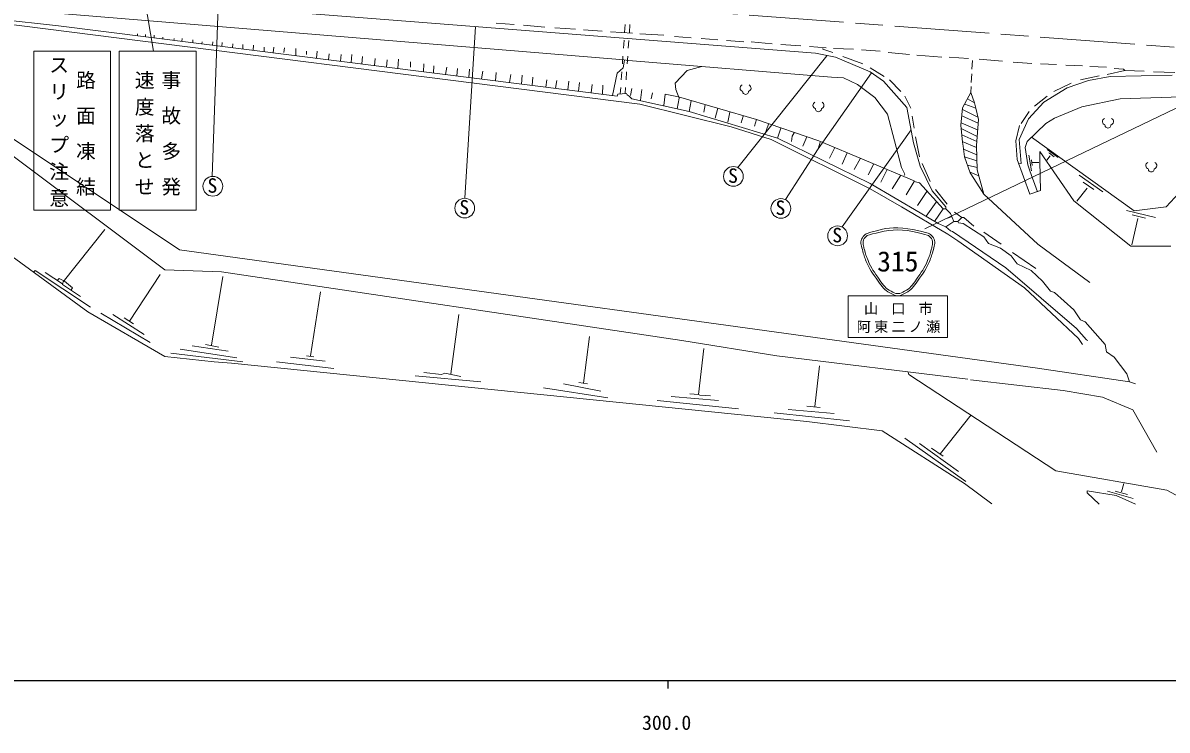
# Model space of a CAD drawing. Units: millimetres, scale not verified. Extents: x 40000 to 680000, y 20000 to 380000.
# Drawn here: x 286247 to 431276, y 198715 to 288343 of the extents above; entities that cross this region are included whole.
import ezdxf
from ezdxf.enums import TextEntityAlignment as Align

# ---------------------------------------------------------------- set-up
doc = ezdxf.new("R2010")
doc.units = ezdxf.units.MM
doc.header["$LTSCALE"] = 1000
doc.linetypes.add('CHAIN', pattern=[18.5, 12, -1.5, 3.5, -1.5])
for name, color, linetype, lineweight in [('M-BGD', 7, 'Continuous', 13), ('M-BMK', 2, 'CHAIN', 13), ('M-STR-STRC', 7, 'Continuous', 13), ('M-TTL-BAND', 7, 'Continuous', 25)]:
    doc.layers.add(name, color=color, linetype=linetype, lineweight=lineweight)
doc.styles.add('@ＭＳ ゴシック', font='')
doc.styles.add('ＭＳ ゴシック', font='')
doc.styles.get('@ＭＳ ゴシック').set_extended_font_data('@MS Gothic')
doc.styles.get('ＭＳ ゴシック').set_extended_font_data('MS Gothic')

msp = doc.modelspace()

# ---------------------------------------------------------------- linework, layer by layer
at = {"layer": 'M-BGD'}
for p, q in [((271129, 290167), (290772, 287966)), ((311007, 290421), (310232, 268884)), ((311007, 290421), (386699, 284494)), ((280612, 288643), (364432, 278060)), ((286369, 289913), (362400, 283648)), ((290772, 287966), (361553, 279076)), ((343604, 287881), (342249, 266122)), ((346228, 288304), (348514, 288135)), ((349700, 288050), (352409, 287796)), ((353679, 287712), (356304, 287542)), ((357320, 287458), (359690, 287288)), ((360706, 287204), (363500, 287034)), ((362519, 287130), (362589, 288128)), ((363118, 287129), (363188, 288126)), ((300762, 286950), (300762, 286711)), ((301778, 286865), (301778, 286583)), ((302879, 286780), (302879, 286445)), ((303980, 286526), (303980, 286307)), ((305419, 286357), (305374, 286132)), ((306435, 286357), (306376, 286006)), ((307790, 286188), (307790, 285828)), ((308975, 285934), (308925, 285686)), ((310330, 285934), (310270, 285517)), ((311515, 285849), (311455, 285368)), ((362378, 285135), (362449, 286133)), ((362977, 285134), (363047, 286131)), ((364432, 286950), (367480, 286780)), ((368834, 286611), (370951, 286442)), ((372221, 286357), (374338, 286188)), ((375438, 286103), (377640, 285934)), ((378571, 285934), (381196, 285680)), ((312870, 285680), (312809, 285198)), ((314140, 285595), (314140, 285031)), ((315494, 285510), (315430, 284869)), ((316849, 285256), (316849, 284690)), ((318034, 285256), (317970, 284550)), ((319389, 285172), (319304, 284579)), ((320828, 285087), (320828, 284191)), ((322183, 284748), (322183, 284325)), ((323538, 284748), (323469, 283859)), ((325062, 284410), (324994, 283667)), ((326586, 284325), (326515, 283476)), ((327940, 284325), (327868, 283306)), ((382296, 285595), (384836, 285426)), ((385937, 285341), (388054, 285172)), ((386699, 284494), (389239, 283986)), ((387630, 285002), (387630, 285087)), ((388900, 284579), (387630, 285002)), ((388985, 285087), (391525, 285002)), ((392541, 284918), (394912, 284748)), ((395928, 284579), (398637, 284325)), ((329295, 284071), (329192, 283140)), ((330904, 283817), (330824, 282935)), ((332428, 283648), (332352, 282743)), ((333867, 283732), (333789, 282563)), ((335391, 283394), (335391, 282716)), ((337084, 283140), (337009, 282158)), ((338354, 282886), (338274, 281999)), ((362237, 283140), (362308, 284138)), ((362497, 283634), (362315, 282632)), ((362400, 283648), (362992, 283563)), ((362836, 283139), (362906, 284136)), ((362992, 283563), (388731, 281446)), ((388138, 284156), (376878, 270016)), ((389239, 283986), (393642, 282124)), ((390170, 284071), (392710, 283140)), ((399568, 284240), (402704, 284001)), ((406088, 283817), (403632, 283986)), ((406596, 283563), (406511, 282462)), ((407442, 283732), (410406, 283478)), ((414148, 283191), (411764, 283366)), ((415232, 283140), (417264, 283055)), ((418449, 282970), (420566, 282886)), ((339963, 282716), (339811, 281806)), ((341318, 282547), (341241, 281627)), ((342842, 282462), (342763, 281436)), ((344535, 282208), (344373, 281234)), ((346228, 282039), (346155, 281010)), ((348091, 281785), (347937, 280786)), ((349530, 281700), (349451, 280596)), ((350885, 281446), (350806, 280425)), ((361553, 281954), (360975, 279148)), ((362315, 282632), (361553, 281954)), ((362096, 281145), (362167, 282143)), ((362695, 281144), (362765, 282141)), ((370443, 282293), (368919, 280684)), ((372306, 282801), (370443, 282293)), ((393790, 282020), (387038, 272387)), ((388731, 281446), (390255, 281362)), ((390255, 281362), (392033, 280515)), ((393642, 282632), (395420, 281531)), ((393642, 282124), (395335, 280938)), ((406511, 281870), (406426, 280769)), ((422682, 281616), (420312, 281108)), ((424037, 281531), (421328, 281023)), ((421497, 282801), (423614, 282716)), ((423698, 281785), (425900, 282293)), ((431911, 281700), (424037, 281531)), ((424545, 282547), (425730, 282462)), ((425730, 282462), (425900, 282293)), ((425900, 282293), (428355, 282208)), ((429540, 282124), (432250, 282039)), ((352663, 281108), (352514, 280211)), ((353933, 281023), (353771, 280053)), ((355457, 280938), (355303, 279861)), ((356812, 280769), (356658, 279691)), ((358420, 280515), (358262, 279489)), ((359775, 280430), (359695, 279309)), ((361970, 279355), (362026, 280148)), ((362572, 279402), (362624, 280146)), ((363246, 279160), (363416, 280007)), ((364686, 279922), (364516, 278568)), ((368919, 280684), (369004, 279922)), ((369004, 279922), (369427, 278822)), ((392033, 280515), (394234, 278906)), ((395335, 280938), (398298, 277636)), ((396097, 281108), (397536, 279668)), ((406426, 280261), (406416, 279526)), ((418618, 280092), (415655, 278314)), ((419126, 280684), (416925, 279668)), ((421328, 281023), (418618, 280092)), ((361553, 279076), (361638, 279330)), ((361638, 279330), (362738, 279414)), ((362738, 279414), (362823, 279245)), ((362823, 279245), (363077, 279076)), ((363077, 279076), (363416, 278737)), ((363416, 278737), (370697, 277128)), ((366040, 279499), (365871, 278737)), ((367480, 277890), (367649, 279330)), ((367649, 279330), (369342, 278991)), ((369427, 278822), (369173, 277467)), ((369342, 278991), (379248, 276112)), ((370951, 278483), (370697, 277128)), ((394234, 278906), (395843, 276790)), ((398044, 279076), (398806, 277552)), ((406416, 279526), (405354, 277580)), ((405979, 278726), (406850, 278229)), ((406416, 279526), (406850, 278229)), ((416078, 279076), (414470, 277806)), ((425307, 278737), (420481, 277721)), ((433096, 278991), (425307, 278737)), ((364432, 278060), (376031, 275181)), ((370697, 277128), (381873, 273742)), ((372729, 277975), (372560, 277044)), ((374338, 277552), (373999, 276282)), ((375862, 277044), (375608, 275774)), ((398298, 277636), (399145, 273149)), ((405354, 277580), (405132, 275362)), ((405334, 277378), (407290, 276400)), ((405617, 278062), (407019, 277552)), ((406850, 278229), (407019, 277552)), ((407019, 277552), (407358, 276112)), ((413792, 277128), (412776, 275604)), ((415655, 278314), (413708, 276197)), ((420481, 277721), (417010, 276282)), ((377555, 276536), (377301, 275689)), ((379248, 276112), (378994, 275266)), ((379248, 276112), (387122, 273403)), ((395843, 276790), (397621, 270016)), ((398976, 276536), (399203, 275009)), ((405164, 275686), (407256, 274789)), ((405253, 276568), (407322, 275648)), ((407358, 276112), (407104, 272810)), ((413708, 276197), (412522, 273572)), ((415909, 275604), (413538, 273318)), ((417010, 276282), (415909, 275604)), ((284252, 274165), (306096, 259602)), ((376031, 275181), (381111, 273572)), ((380772, 275520), (380302, 274218)), ((382296, 275012), (381873, 273742)), ((383990, 274419), (383736, 273996)), ((390086, 262481), (398837, 274779)), ((405132, 275362), (405326, 273234)), ((405168, 274963), (407191, 273952)), ((407143, 273320), (405241, 274165)), ((412585, 275341), (412099, 273403)), ((264356, 273572), (294497, 251728)), ((381111, 273572), (393642, 267307)), ((381873, 273742), (393642, 267984)), ((383736, 273996), (383651, 273318)), ((385598, 273911), (385090, 272726)), ((387292, 273234), (387038, 272387)), ((387122, 273403), (399230, 268323)), ((399145, 273149), (399992, 270186)), ((399399, 273911), (399907, 271371)), ((407104, 272556), (405320, 273291)), ((405326, 273234), (405410, 272726)), ((405410, 272726), (405580, 271371)), ((407104, 272810), (407214, 269733)), ((412099, 273403), (412268, 271032)), ((412522, 273572), (412776, 270524)), ((413538, 273318), (413284, 272556)), ((414107, 273867), (427085, 264513)), ((285014, 271456), (304234, 257062)), ((387038, 272387), (382889, 265952)), ((389154, 272556), (388477, 271202)), ((390730, 271889), (390086, 270440)), ((405457, 272355), (407146, 271631)), ((407173, 270881), (405580, 271371)), ((405580, 271371), (406330, 269339)), ((413284, 272556), (413623, 270355)), ((413735, 271597), (414074, 269584)), ((415147, 270778), (415147, 272048)), ((415147, 272048), (419465, 265783)), ((416456, 271480), (416045, 270949)), ((416066, 272301), (417460, 271277)), ((416264, 271870), (416357, 271812)), ((416357, 271812), (416950, 271386)), ((392402, 271188), (391610, 269762)), ((394086, 270481), (393388, 269085)), ((395786, 269768), (394996, 268154)), ((397621, 270016), (398044, 269170)), ((399992, 270186), (401516, 267053)), ((400246, 270524), (401262, 268238)), ((405967, 270322), (407204, 270013)), ((412268, 271032), (413877, 266630)), ((412474, 270471), (412776, 270524)), ((413623, 270355), (413877, 269593)), ((414084, 270997), (414178, 270264)), ((414230, 270633), (415026, 270633)), ((415147, 270778), (415230, 267081)), ((397511, 269044), (396436, 267307)), ((398044, 269170), (397960, 269000)), ((399230, 268323), (399230, 268238)), ((407413, 268978), (406306, 269421)), ((406330, 269339), (407541, 267449)), ((407214, 269733), (408035, 266630)), ((413877, 269593), (414837, 266950)), ((420124, 269032), (423126, 266943)), ((434874, 269085), (431149, 265021)), ((393642, 267984), (399992, 264259)), ((393642, 267307), (397621, 265021)), ((399230, 268238), (398214, 266545)), ((399907, 268069), (399230, 268238)), ((400838, 266968), (399653, 265190)), ((402870, 264767), (399907, 268069)), ((401516, 267053), (403209, 265021)), ((401939, 267222), (403378, 265360)), ((407541, 267449), (408035, 266630)), ((413877, 266630), (415230, 267081)), ((421125, 267417), (419843, 265732)), ((420633, 268154), (421985, 267241)), ((402024, 265614), (400754, 263836)), ((408035, 266630), (414893, 260280)), ((419465, 265783), (426662, 260026)), ((397621, 265021), (403463, 261550)), ((399992, 264259), (402278, 262904)), ((401793, 263192), (402870, 264767)), ((402870, 264767), (403209, 264767)), ((403209, 265021), (403209, 264767)), ((403209, 264767), (403802, 264174)), ((403802, 264174), (404225, 263158)), ((404310, 264344), (405241, 263666)), ((426148, 264560), (429811, 263659)), ((426862, 263998), (428535, 263612)), ((431149, 265021), (427085, 264513)), ((402278, 262904), (403209, 262481)), ((403209, 262481), (404225, 263158)), ((403886, 263751), (403463, 263582)), ((404225, 263158), (404733, 263158)), ((405241, 263666), (404733, 263158)), ((404818, 262989), (404733, 263158)), ((405410, 262904), (404818, 262989)), ((405241, 263666), (405495, 263666)), ((408035, 261211), (405410, 262904)), ((406765, 262566), (405495, 263666)), ((427575, 263542), (426791, 260230)), ((296614, 262142), (291364, 255538)), ((403837, 261995), (403209, 262481)), ((404733, 260703), (403463, 261550)), ((403837, 261995), (404056, 261888)), ((404056, 261888), (410829, 257316)), ((408035, 261804), (410236, 260280)), ((408628, 260364), (408035, 261211)), ((306096, 259602), (414554, 244616)), ((388365, 260901), (388350, 260901)), ((404733, 260703), (413200, 254776)), ((410152, 259772), (408628, 260364)), ((411506, 258840), (410152, 259772)), ((414893, 260280), (421497, 255454)), ((426662, 260026), (431742, 260026)), ((412268, 257824), (411506, 258840)), ((411676, 259264), (414639, 257232)), ((287808, 256978), (287639, 256808)), ((294836, 252321), (287808, 256978)), ((289078, 256724), (291280, 255284)), ((304234, 257062), (311430, 256808)), ((311430, 256808), (369766, 248088)), ((410829, 257316), (419804, 249612)), ((414046, 256978), (412268, 257824)), ((415486, 255623), (414046, 256978)), ((290602, 255708), (290856, 255962)), ((290856, 255962), (291534, 255623)), ((291364, 255538), (291280, 255200)), ((291534, 255623), (292550, 254776)), ((303641, 256470), (299746, 250543)), ((311600, 256216), (310160, 247495)), ((416502, 254353), (415486, 255623)), ((291280, 255200), (293566, 253676)), ((292550, 254776), (292380, 254522)), ((323961, 254268), (322691, 246140)), ((413200, 254776), (420058, 248342)), ((417010, 254184), (416502, 254353)), ((419465, 251982), (417010, 254184)), ((294497, 251728), (304234, 246056)), ((296106, 251559), (302371, 247834)), ((297630, 251390), (301609, 248850)), ((299069, 250966), (300254, 250204)), ((341487, 251390), (340471, 243854)), ((420312, 250712), (419465, 251982)), ((419804, 249612), (421074, 248172)), ((420904, 250458), (420312, 250712)), ((423444, 247580), (420904, 250458)), ((358082, 248596), (357320, 242669)), ((369766, 248088), (381788, 246140)), ((420058, 248342), (420566, 247580)), ((421074, 248172), (421243, 248088)), ((306181, 246987), (313378, 245886)), ((307705, 247410), (312277, 246733)), ((309398, 247580), (311092, 247241)), ((372560, 247072), (371882, 241230)), ((423614, 246648), (423444, 247580)), ((424545, 245971), (423614, 246648)), ((304234, 246056), (310499, 245378)), ((304996, 246479), (314109, 245394)), ((310499, 245378), (312700, 245209)), ((312700, 245209), (385598, 237843)), ((318373, 245378), (325654, 244532)), ((320151, 245971), (324554, 245463)), ((322183, 246140), (323109, 246017)), ((381788, 246140), (406003, 243177)), ((426154, 243854), (424545, 245971)), ((337084, 244024), (339286, 243770)), ((339286, 243770), (339709, 243939)), ((339709, 243939), (341741, 243516)), ((387207, 244870), (386614, 239706)), ((398552, 243770), (398468, 244024)), ((417179, 231578), (398552, 243770)), ((414554, 244616), (426492, 242838)), ((426492, 242838), (426154, 243854)), ((335984, 243600), (344281, 242838)), ((354780, 242584), (359521, 241653)), ((356727, 242754), (357828, 242584)), ((406342, 243092), (418110, 241738)), ((426492, 242838), (427254, 242584)), ((352240, 242076), (360368, 240806)), ((368411, 240976), (374422, 240468)), ((370782, 241314), (371882, 241230)), ((371882, 241230), (372052, 241145)), ((372052, 241145), (373406, 241060)), ((418110, 241738), (423106, 240891)), ((423106, 240891), (426942, 239300)), ((366633, 240468), (376962, 239452)), ((383228, 239367), (389070, 238859)), ((385598, 239790), (387292, 239621)), ((426942, 239300), (429964, 233948)), ((381450, 238944), (391017, 237928)), ((406426, 238690), (402532, 233779)), ((385598, 237843), (395166, 236658)), ((395166, 236658), (405580, 229969)), ((398044, 235726), (405749, 230223)), ((399907, 235049), (404818, 231493)), ((401431, 234456), (402870, 233440)), ((417179, 231578), (431234, 229122)), ((405580, 229969), (409042, 227373)), ((425492, 228914), (425799, 229969)), ((421158, 229038), (421158, 228784)), ((421158, 229038), (424799, 228445)), ((421158, 228784), (422682, 227344)), ((426968, 228047), (423727, 229007)), ((424702, 229002), (426252, 228555)), ((424799, 228445), (427254, 227344)), ((431234, 229122), (434523, 227344))]:
    msp.add_line(p, q, dxfattribs=at)
for centre in [(376306, 268890), (310322, 267637), (342249, 264872), (382318, 264826), (389514, 261355)]:
    msp.add_circle(centre, 1250, dxfattribs=at)
for centre, radius, start, end in [((377563, 280088), 419, 113.44836, 257.2818), ((378125, 280088), 419, 282.7182, 66.55164), ((377844, 279657), 374, 176.52859, 3.47141), ((386805, 277896), 419, 113.44836, 257.2818), ((387086, 277465), 374, 176.52859, 3.47141), ((387367, 277896), 419, 282.7182, 66.55164), ((423495, 275823), 419, 113.44836, 257.2818), ((424057, 275823), 419, 282.7182, 66.55164), ((423776, 275391), 374, 176.52859, 3.47141), ((428985, 270254), 419, 113.44836, 257.2818), ((429266, 269823), 374, 176.52859, 3.47141), ((429547, 270254), 419, 282.7182, 66.55164)]:
    msp.add_arc(centre, radius, start, end, dxfattribs=at)
at = {"layer": 'M-BMK'}
msp.add_line((445611, 284251), (361488, 290601), dxfattribs=at)
at = {"layer": 'M-STR-STRC'}
for p, q in [((301609, 291691), (302794, 284748)), ((287631, 284748), (297368, 284748)), ((287631, 284748), (287631, 264598)), ((297368, 284748), (297368, 264598)), ((298459, 284748), (308196, 284748)), ((298459, 284748), (298459, 264598)), ((308196, 284748), (308196, 264598)), ((434536, 278568), (400565, 262263)), ((297368, 264598), (287631, 264598)), ((308196, 264598), (298459, 264598)), ((390867, 253763), (403426, 253763)), ((390867, 253763), (390867, 248471)), ((403426, 253763), (403426, 248471)), ((403426, 248471), (390867, 248471))]:
    msp.add_line(p, q, dxfattribs=at)
for points, knots in [([(393146, 261620), (392910, 261473), (392798, 261351), (392646, 261120), (392325, 260629), (392512, 260195), (392646, 259620)], [0, 0, 0, 0, 1, 1, 1, 2, 2, 2, 2]), ([(393240, 261385), (393185, 261336), (393006, 261179), (392896, 261016), (392609, 260589), (392828, 259877), (392884, 259699)], [0, 0, 0, 0, 1, 1, 1, 2, 2, 2, 2]), ([(393146, 261620), (394846, 262149), (395557, 262374), (397146, 262368), (398736, 262361), (400908, 261693), (401146, 261620)], [0, 0, 0, 0, 1, 1, 1, 2, 2, 2, 2]), ([(393244, 261381), (393981, 261611), (395595, 262114), (397146, 262114), (398697, 262114), (400810, 261461), (401048, 261388)], [0, 0, 0, 0, 1, 1, 1, 2, 2, 2, 2]), ([(401050, 261388), (401105, 261339), (401285, 261181), (401396, 261016), (401684, 260589), (401464, 259876), (401408, 259697)], [0, 0, 0, 0, 1, 1, 1, 2, 2, 2, 2]), ([(401146, 261620), (401383, 261473), (401495, 261351), (401646, 261120), (401967, 260629), (401781, 260195), (401646, 259620)], [0, 0, 0, 0, 1, 1, 1, 2, 2, 2, 2]), ([(392646, 259620), (392826, 258921), (392914, 258692), (393146, 258120), (393575, 257065), (393884, 256710), (394646, 255620)], [0, 0, 0, 0, 1, 1, 1, 2, 2, 2, 2]), ([(392884, 259699), (393060, 259012), (393147, 258787), (393375, 258225), (393799, 257179), (394106, 256829), (394861, 255748)], [0, 0, 0, 0, 1, 1, 1, 2, 2, 2, 2]), ([(401409, 259699), (401232, 259012), (401146, 258787), (400918, 258225), (400494, 257179), (400187, 256829), (399432, 255748)], [0, 0, 0, 0, 1, 1, 1, 2, 2, 2, 2]), ([(401646, 259620), (401466, 258921), (401379, 258692), (401146, 258120), (400718, 257065), (400409, 256710), (399646, 255620)], [0, 0, 0, 0, 1, 1, 1, 2, 2, 2, 2]), ([(394646, 255620), (395196, 254893), (395405, 254491), (396146, 254120), (396517, 253934), (396732, 253763), (397146, 253763), (397561, 253763), (397776, 253934), (398146, 254120), (398887, 254491), (399097, 254893), (399646, 255620)], [0, 0, 0, 0, 1, 1, 1, 2, 2, 2, 3, 3, 3, 4, 4, 4, 4]), ([(394823, 255796), (395358, 255089), (395558, 254689), (396283, 254336), (396605, 254180), (396788, 254029), (397146, 254029), (397504, 254029), (397688, 254180), (398009, 254336), (398735, 254689), (398935, 255089), (399470, 255796)], [0, 0, 0, 0, 1, 1, 1, 2, 2, 2, 3, 3, 3, 4, 4, 4, 4])]:
    msp.add_open_spline(points, degree=3, knots=knots, dxfattribs=at)
at = {"layer": 'M-TTL-BAND'}
for p, q in [((40000, 205000), (579000, 205000)), ((368000, 205000), (368000, 204000))]:
    msp.add_line(p, q, dxfattribs=at)

# ---------------------------------------------------------------- texts
at = {"layer": 'M-BGD', "style": 'ＭＳ ゴシック'}
for p in [(375628, 267516), (309643, 266263), (341570, 263498), (381639, 263452), (388836, 259981)]:
    msp.add_text('S', height=1833, dxfattribs=at).set_placement(p, align=Align.BOTTOM_LEFT)
at = {"layer": 'M-STR-STRC', "style": 'ＭＳ ゴシック'}
msp.add_text('315', height=2566, dxfattribs=at).set_placement((397146, 258120), align=Align.MIDDLE_CENTER)
at = {"layer": 'M-STR-STRC', "char_height": 1833, "attachment_point": 7, "rotation": 270, "style": '@ＭＳ ゴシック'}
for s, insert in [('\\T1.35;スリップ注意', (289686, 284285)), ('\\T1.8;路面凍結', (293053, 282359)), ('\\T1.35;速度落とせ', (300513, 282359)), ('\\T1.8;事故多発', (303880, 282359))]:
    msp.add_mtext(s, dxfattribs=dict(at, insert=insert))
at = {"layer": 'M-STR-STRC', "char_height": 1320, "attachment_point": 7, "style": 'ＭＳ ゴシック'}
for s, insert in [('\\T1.28;山\\~口\\~市', (392857, 251327)), ('\\T1.22;阿東二ノ瀬', (391933, 249037))]:
    msp.add_mtext(s, dxfattribs=dict(at, insert=insert))
at = {"layer": 'M-TTL-BAND', "style": 'ＭＳ ゴシック'}
msp.add_text('300.0', height=1833, dxfattribs=at).set_placement((367844, 198195), align=Align.BOTTOM_CENTER)

doc.saveas('drawing.dxf')
